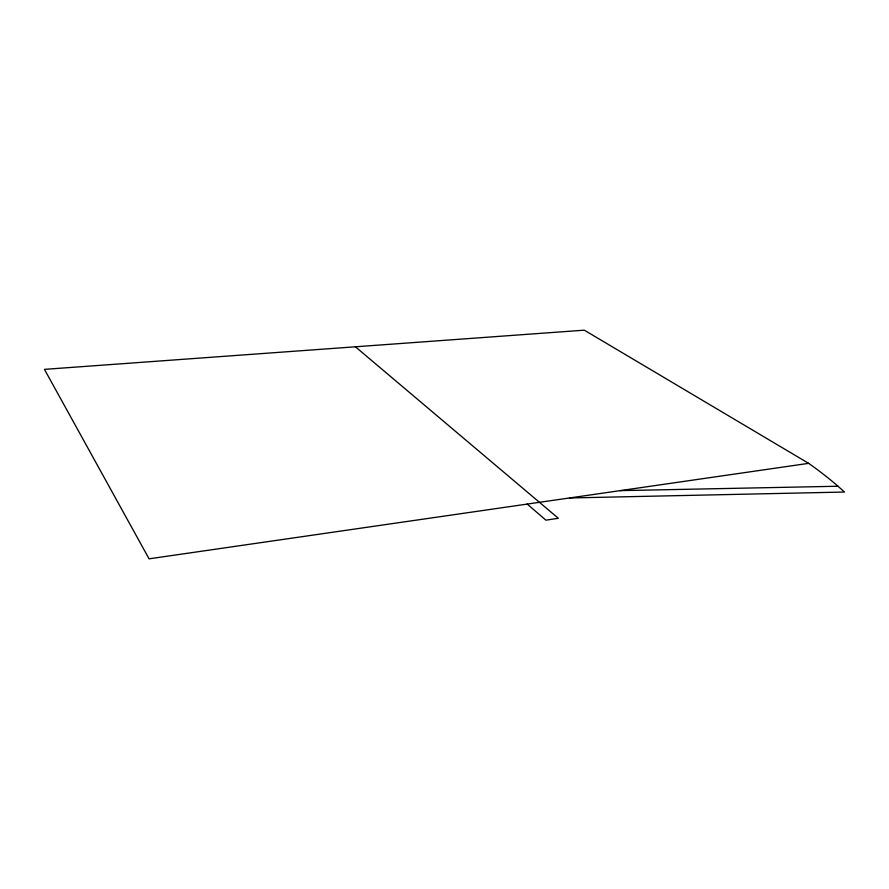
<?xml version="1.0" encoding="UTF-8"?>
<svg xmlns="http://www.w3.org/2000/svg" width="889" height="889" viewBox="0 0 889 889"><rect width="100%" height="100%" fill="white"/><g stroke="black" fill="none" stroke-linecap="round" stroke-linejoin="round"><path stroke-width="1.33" d="M808.646 463.347L149.074 558.825L44.45 369.368L584.295 330.175L808.646 463.347A497.562 231.229 5.8 0 1 836.116 484.583L844.55 492.039L569.482 497.973M620.1 490.639L838.038 486.239M355.411 346.788L558.348 518.287L545.924 520.176L527.221 504.085"/></g></svg>
